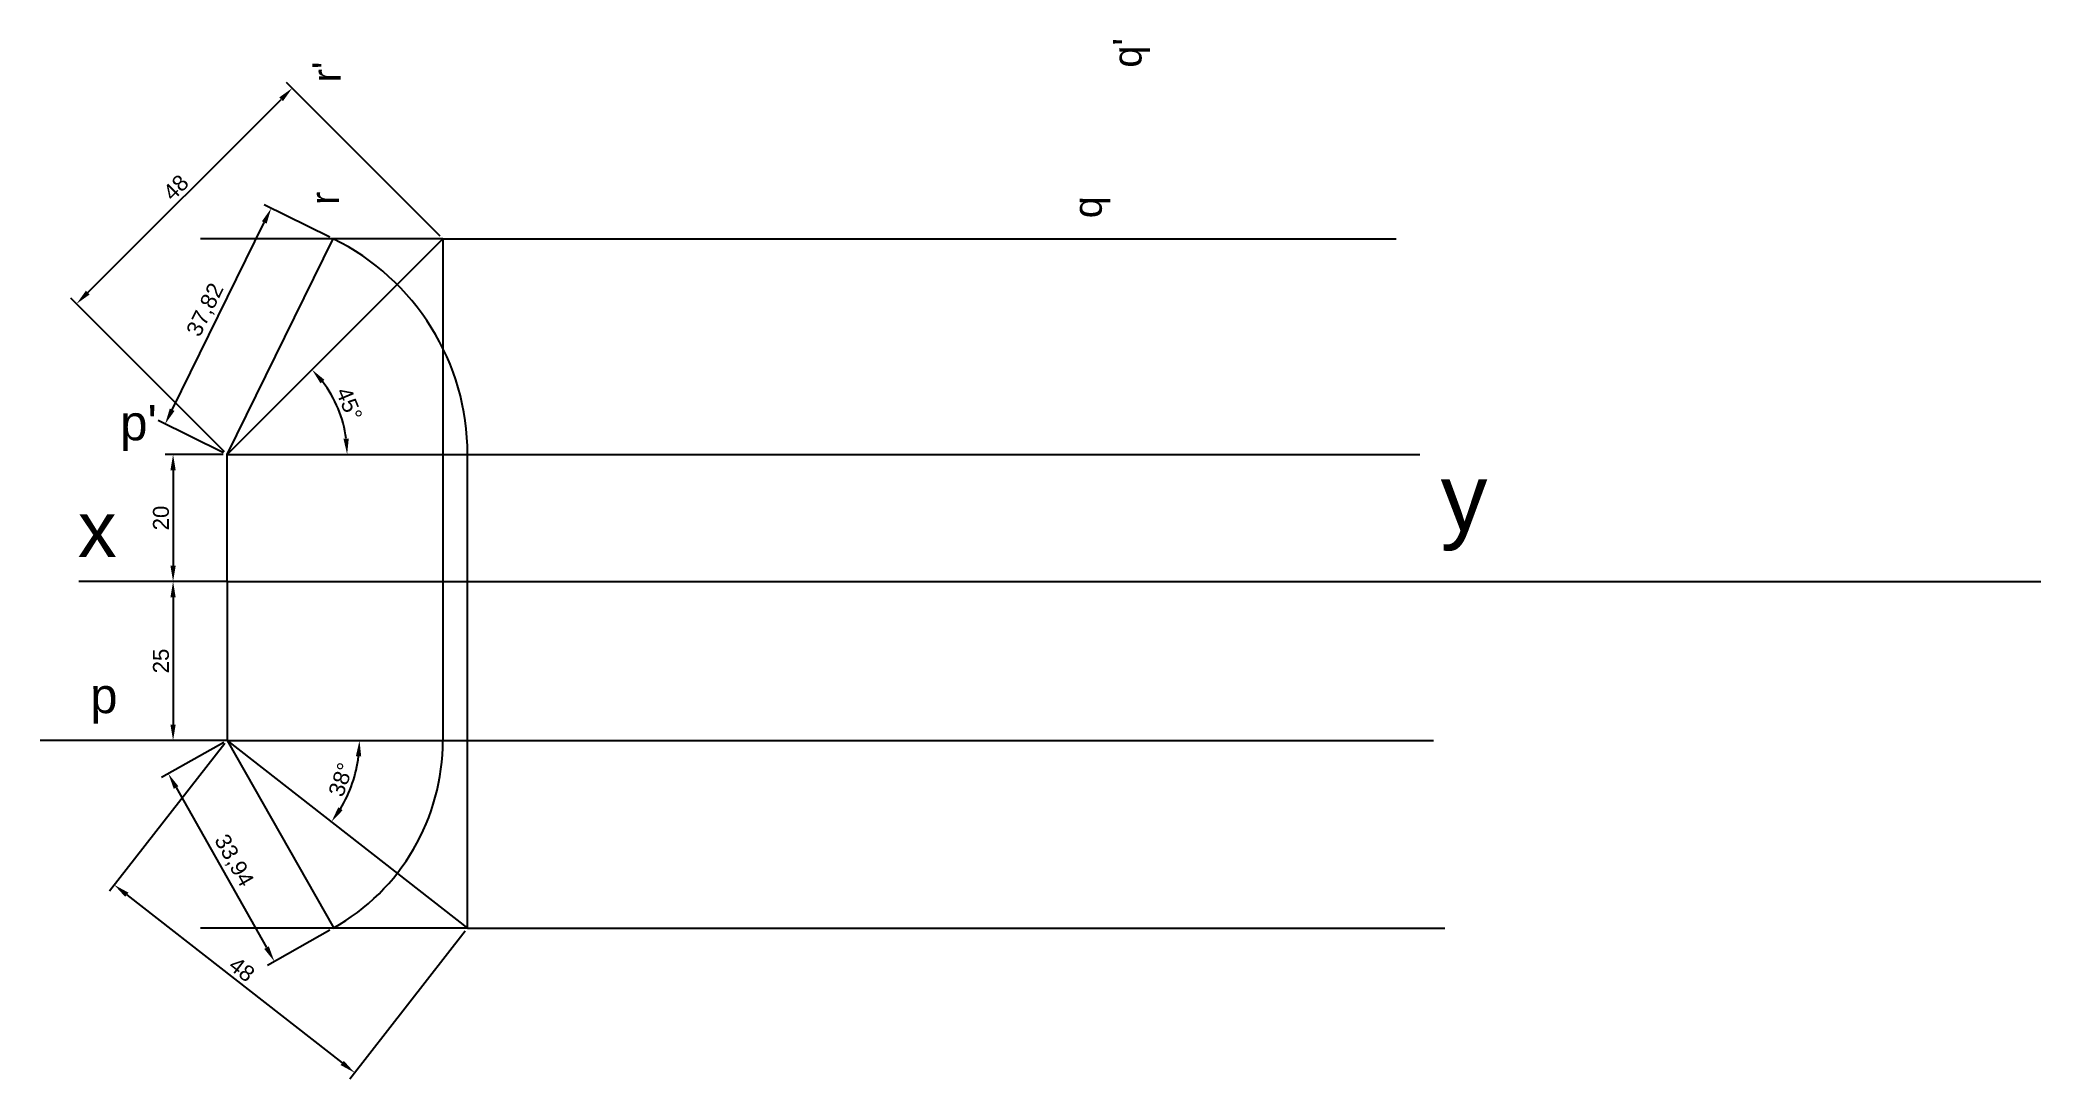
# Model space of a CAD drawing. Header units: millimetres. Extents: x 39 to 354, y 31 to 194.
import ezdxf

# ---------------------------------------------------------------- set-up
doc = ezdxf.new("R2010")
doc.units = ezdxf.units.MM
doc.styles.get("Standard").update_dxf_attribs({"font": 'arial.ttf'})
doc.dimstyles.new('ISO-25', dxfattribs={"dimtxt": 2.5, "dimasz": 2.5, "dimexe": 1.25, "dimexo": 0.625, "dimtad": 1, "dimtxsty": 'Standard', "dimcen": 2.5, "dimadec": 0, "dimazin": 0, "dimtfac": 1, "dimtmove": 0, "dimatfit": 3, "dimfxl": 1, "dimarcsym": 0})

# ---------------------------------------------------------------- blocks, each defined once
blk = doc.blocks.new('*D2')
at = {"color": 0, "lineweight": -2, "transparency": 16777216}
for p, q in [((101.85, 163.5), (77.7, 187.65)), ((46.41, 154.6), (76.82, 185)), ((67.91, 129.56), (43.76, 153.71))]:
    blk.add_line(p, q, dxfattribs=at)
at = {"color": 0, "transparency": 16777216}
for points in [[(76.53, 185.3), (77.12, 184.71), (78.59, 186.77)], [(46.12, 154.89), (46.71, 154.3), (44.65, 152.83)]]:
    blk.add_solid(points, dxfattribs=at)
at = {"layer": 'Defpoints', "color": 0, "transparency": 16777216}
for p in [(78.59, 186.77), (102.3, 163.06), (68.36, 129.12)]:
    blk.add_point(p, dxfattribs=at)
at = {"color": 0, "transparency": 16777216, "insert": (60.27, 171.14), "char_height": 2.5, "attachment_point": 5, "rotation": 45}
blk.add_mtext('48', dxfattribs=at)
blk = doc.blocks.new('*D3')
at = {"color": 0, "lineweight": -2, "transparency": 16777216}
for p, q in [((84.49, 163.34), (74.16, 168.42)), ((59.69, 136.17), (74.18, 165.62)), ((67.79, 129.4), (57.47, 134.48))]:
    blk.add_line(p, q, dxfattribs=at)
at = {"color": 0, "transparency": 16777216}
for points in [[(73.81, 165.81), (74.55, 165.44), (75.28, 167.87)], [(59.32, 136.35), (60.07, 135.98), (58.59, 133.92)]]:
    blk.add_solid(points, dxfattribs=at)
at = {"layer": 'Defpoints', "color": 0, "transparency": 16777216}
for p in [(75.28, 167.87), (85.05, 163.06), (68.36, 129.12)]:
    blk.add_point(p, dxfattribs=at)
at = {"color": 0, "transparency": 16777216, "insert": (65.03, 151.83), "char_height": 2.5, "attachment_point": 5, "rotation": 63.8095}
blk.add_mtext('37,82', dxfattribs=at)
blk = doc.blocks.new('*D4')
at = {"color": 0, "lineweight": -2, "transparency": 16777216}
for p, q in [((67.97, 83.63), (49.82, 60.4)), ((52.56, 59.84), (86.44, 33.37)), ((105.8, 54.08), (87.64, 30.84))]:
    blk.add_line(p, q, dxfattribs=at)
at = {"color": 0, "transparency": 16777216}
for points in [[(52.82, 60.17), (52.3, 59.51), (50.59, 61.38)], [(86.7, 33.7), (86.19, 33.04), (88.41, 31.83)]]:
    blk.add_solid(points, dxfattribs=at)
at = {"layer": 'Defpoints', "color": 0, "transparency": 16777216}
for p in [(68.36, 84.12), (106.18, 54.57), (88.41, 31.83)]:
    blk.add_point(p, dxfattribs=at)
at = {"color": 0, "transparency": 16777216, "insert": (70.67, 48.1), "char_height": 2.5, "attachment_point": 5, "rotation": 322}
blk.add_mtext('48', dxfattribs=at)
blk = doc.blocks.new('*D5')
at = {"color": 0, "lineweight": -2, "transparency": 16777216}
for p, q in [((67.81, 83.81), (58, 78.27)), ((60.32, 76.71), (74.55, 51.51)), ((84.51, 54.26), (74.69, 48.72))]:
    blk.add_line(p, q, dxfattribs=at)
at = {"color": 0, "transparency": 16777216}
for points in [[(60.68, 76.91), (59.95, 76.5), (59.09, 78.89)], [(74.91, 51.71), (74.19, 51.31), (75.78, 49.33)]]:
    blk.add_solid(points, dxfattribs=at)
at = {"layer": 'Defpoints', "color": 0, "transparency": 16777216}
for p in [(68.36, 84.12), (85.05, 54.57), (75.78, 49.33)]:
    blk.add_point(p, dxfattribs=at)
at = {"color": 0, "transparency": 16777216, "insert": (69.29, 65.16), "char_height": 2.5, "attachment_point": 5, "rotation": 299.4626}
blk.add_mtext('33,94', dxfattribs=at)
blk = doc.blocks.new('*D6')
at = {"color": 0, "lineweight": -2, "transparency": 16777216}
blk.add_arc((68.36, 84.12), 20.81, 328.8858, 353.1142, dxfattribs=at)
at = {"color": 0, "transparency": 16777216}
for points in [[(88.6, 81.65), (89.44, 81.6), (89.17, 84.12)], [(86.52, 73.13), (85.83, 73.6), (84.76, 71.31)]]:
    blk.add_solid(points, dxfattribs=at)
at = {"layer": 'Defpoints', "color": 0, "transparency": 16777216}
for p in [(68.36, 84.12), (68.36, 84.12), (258.18, 84.12), (87.17, 75.22), (106.18, 54.57)]:
    blk.add_point(p, dxfattribs=at)
at = {"color": 0, "transparency": 16777216, "insert": (86.24, 77.96), "char_height": 2.5, "attachment_point": 5, "rotation": 71}
blk.add_mtext('38°', dxfattribs=at)
blk = doc.blocks.new('*D7')
at = {"color": 0, "lineweight": -2, "transparency": 16777216}
blk.add_arc((68.36, 129.12), 18.88, 7.594, 37.406, dxfattribs=at)
at = {"color": 0, "transparency": 16777216}
for points in [[(83.04, 140.31), (83.66, 140.86), (81.7, 142.47)], [(87.48, 131.64), (86.65, 131.59), (87.23, 129.12)]]:
    blk.add_solid(points, dxfattribs=at)
at = {"layer": 'Defpoints', "color": 0, "transparency": 16777216}
for p in [(102.3, 163.06), (86.59, 134.01), (68.36, 129.12), (68.36, 129.12), (256.01, 129.12)]:
    blk.add_point(p, dxfattribs=at)
at = {"color": 0, "transparency": 16777216, "insert": (87.55, 137.07), "char_height": 2.5, "attachment_point": 5, "rotation": 292.5}
blk.add_mtext('45°', dxfattribs=at)
blk = doc.blocks.new('*D8')
at = {"color": 0, "lineweight": -2, "transparency": 16777216}
for p, q in [((67.73, 129.12), (58.59, 129.12)), ((59.84, 126.62), (59.84, 111.62)), ((67.73, 109.12), (58.59, 109.12))]:
    blk.add_line(p, q, dxfattribs=at)
at = {"color": 0, "transparency": 16777216}
for points in [[(59.42, 126.62), (60.25, 126.62), (59.84, 129.12)], [(59.42, 111.62), (60.25, 111.62), (59.84, 109.12)]]:
    blk.add_solid(points, dxfattribs=at)
at = {"layer": 'Defpoints', "color": 0, "transparency": 16777216}
for p in [(68.36, 129.12), (59.84, 109.12), (68.36, 109.12)]:
    blk.add_point(p, dxfattribs=at)
at = {"color": 0, "transparency": 16777216, "insert": (57.94, 119.12), "char_height": 2.5, "attachment_point": 5, "rotation": 90}
blk.add_mtext('20', dxfattribs=at)
blk = doc.blocks.new('*D9')
at = {"color": 0, "lineweight": -2, "transparency": 16777216}
for p, q in [((67.73, 109.12), (58.59, 109.12)), ((59.84, 106.62), (59.84, 86.62)), ((67.73, 84.12), (58.59, 84.12))]:
    blk.add_line(p, q, dxfattribs=at)
at = {"color": 0, "transparency": 16777216}
for points in [[(59.42, 106.62), (60.25, 106.62), (59.84, 109.12)], [(59.42, 86.62), (60.25, 86.62), (59.84, 84.12)]]:
    blk.add_solid(points, dxfattribs=at)
at = {"layer": 'Defpoints', "color": 0, "transparency": 16777216}
for p in [(68.36, 109.12), (59.84, 84.12), (68.36, 84.12)]:
    blk.add_point(p, dxfattribs=at)
at = {"color": 0, "transparency": 16777216, "insert": (57.94, 96.62), "char_height": 2.5, "attachment_point": 5, "rotation": 90}
blk.add_mtext('25', dxfattribs=at)

msp = doc.modelspace()

# ---------------------------------------------------------------- linework, layer by layer
for p, q in [((102.297, 163.062), (64.131, 163.062)), ((68.355, 129.121), (102.297, 163.062)), ((68.355, 129.121), (85.05, 163.062)), ((102.297, 163.062), (102.297, 84.121)), ((102.297, 163.062), (252.306, 163.062)), ((68.355, 109.121), (68.355, 129.121)), ((68.355, 129.121), (256.013, 129.121)), ((106.18, 54.57), (106.18, 129.121)), ((68.355, 109.121), (45.008, 109.121)), ((68.355, 109.121), (353.748, 109.121)), ((68.355, 109.121), (68.355, 84.121)), ((68.355, 84.121), (38.901, 84.121)), ((68.355, 84.121), (258.185, 84.121)), ((68.355, 84.121), (106.18, 54.57)), ((68.355, 84.121), (85.155, 54.57)), ((106.18, 54.57), (64.131, 54.57)), ((106.18, 54.57), (259.943, 54.57))]:
    msp.add_line(p, q)
for centre, radius, start, end in [((68.355, 129.121), 37.825, 0, 63.80948), ((68.355, 84.121), 33.941, 299.46262, 0)]:
    msp.add_arc(centre, radius, start, end)

# ---------------------------------------------------------------- texts
for s, height, p in [("q'", 4.4674, (212.219, 189.995)), ("r'", 4.4674, (86.208, 187.687)), ('r', 4.467, (85.929, 168.396)), ('q', 4.467, (205.968, 166.298))]:
    msp.add_text(s, height=height, rotation=90).set_placement(p)
for s, height, p in [("p'", 5.5393, (51.514, 131.347)), ('y', 10.54, (259.287, 117.097)), ('x', 8.761, (44.845, 112.998)), ('p', 5.539, (46.799, 88.417))]:
    msp.add_text(s, height=height).set_placement(p)

# ---------------------------------------------------------------- dimensions: what is measured, and where the dimension line sits
for p1, p2, distance, picture, middle in [((68.355, 129.121), (102.297, 163.062), 33.528, '*D2', (60.273, 171.145)), ((68.355, 129.121), (85.05, 163.062), 10.882, '*D3', (65.028, 151.834)), ((68.355, 84.121), (106.18, 54.57), -28.858, '*D4', (70.672, 48.103)), ((68.355, 84.121), (85.05, 54.57), -10.646, '*D5', (69.286, 65.156))]:
    dim = msp.add_aligned_dim(p1=p1, p2=p2, distance=distance, dimstyle='ISO-25')
    dim.commit()
    dim.dimension.update_dxf_attribs({"geometry": picture, "text_midpoint": middle})
for base, line1, line2, picture, middle in [((86.588, 134.007), ((68.355, 129.121), (256.013, 129.121)), ((68.355, 129.121), (102.297, 163.062)), '*D7', (87.547, 137.071)), ((87.168, 75.215), ((68.355, 84.121), (106.18, 54.57)), ((68.355, 84.121), (258.185, 84.121)), '*D6', (86.237, 77.964))]:
    dim = msp.add_angular_dim_2l(base=base, line1=line1, line2=line2, dimstyle='ISO-25')
    dim.commit()
    dim.dimension.update_dxf_attribs({"geometry": picture, "text_midpoint": middle})
for base, p1, p2, picture, middle in [((59.837, 109.121), (68.355, 129.121), (68.355, 109.121), '*D8', (57.936, 119.121)), ((59.837, 84.121), (68.355, 109.121), (68.355, 84.121), '*D9', (57.936, 96.621))]:
    dim = msp.add_linear_dim(base=base, p1=p1, p2=p2, angle=90, dimstyle='ISO-25')
    dim.commit()
    dim.dimension.update_dxf_attribs({"geometry": picture, "text_midpoint": middle})

doc.saveas('drawing.dxf')
